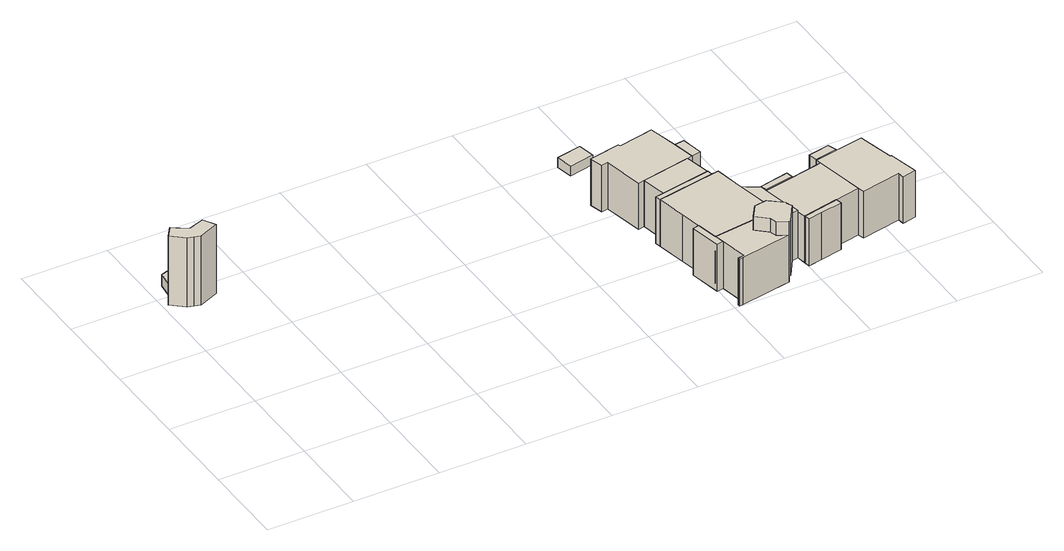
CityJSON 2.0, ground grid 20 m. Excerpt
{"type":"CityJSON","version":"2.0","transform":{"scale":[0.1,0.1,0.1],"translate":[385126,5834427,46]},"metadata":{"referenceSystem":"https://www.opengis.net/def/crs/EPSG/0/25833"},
"CityObjects":{
"building1":{"type":"Building","attributes":{"Gemeindeschluessel":"11000012","BezugspunktDach":"2200","function":"51009_1610","measuredHeight":17.11,"storeysAboveGround":0},"address":[{"country":"Germany","locality":"Berlin"}],"geometry":[{"type":"Solid","lod":"1","boundaries":[[[[0,1,2,3,4,5,6,7]],[[8,9,10,11,12,13,14,15]],[[8,15,7,6]],[[9,8,6,5]],[[10,9,5,4]],[[11,10,4,3]],[[12,11,3,2]],[[13,12,2,1]],[[14,13,1,0]],[[15,14,0,7]]]]}]},
"building2":{"type":"Building","attributes":{"Gemeindeschluessel":"11000012","BezugspunktDach":"2200","function":"31001_1313","measuredHeight":2.83,"storeysAboveGround":1},"address":[{"country":"Germany","locality":"Berlin","thoroughfareNumber":"28 (6)","thoroughfareName":"Wildkanzelweg"}],"geometry":[{"type":"Solid","lod":"1","boundaries":[[[[16,17,18,19,20,21]],[[22,23,24,25,26,27]],[[22,27,21,20]],[[23,22,20,19]],[[24,23,19,18]],[[25,24,18,17]],[[26,25,17,16]],[[27,26,16,21]]]]}]},
"building3":{"type":"Building","attributes":{"Gemeindeschluessel":"11000012","BezugspunktDach":"2200","function":"31001_2723","measuredHeight":2.79,"storeysAboveGround":1},"address":[{"country":"Germany","locality":"Berlin","thoroughfareNumber":"28 (5)","thoroughfareName":"Wildkanzelweg"}],"geometry":[{"type":"Solid","lod":"1","boundaries":[[[[28,29,30,31,32]],[[33,34,35,36,37]],[[33,37,32,31]],[[34,33,31,30]],[[35,34,30,29]],[[36,35,29,28]],[[37,36,28,32]]]]}]},
"building4":{"type":"Building","attributes":{"Gemeindeschluessel":"11000012","function":"31001_3050"},"address":[{"country":"Germany","locality":"Berlin","thoroughfareNumber":"28 (2)","thoroughfareName":"Wildkanzelweg"}],"children":["building4-1","building4-2","building4-3","building4-4","building4-5","building4-6","building4-7","building4-8","building4-9","building4-10","building4-11","building4-12","building4-13","building4-14","building4-15"]},
"building4-1":{"type":"BuildingPart","attributes":{"BezugspunktDach":"2200","measuredHeight":11.58,"storeysAboveGround":3},"parents":["building4"],"geometry":[{"type":"MultiSurface","lod":"1","boundaries":[[[38,39,40,41,42,43,44,45,46,47,48]],[[49,50,51,52,53,54,55,56,57,58,59]],[[50,49,47,46]],[[51,50,46,45]],[[52,60,61,45,44]],[[54,53,62,63,42]],[[58,57,39,38]],[[59,58,38,48]],[[49,59,48,47]],[[51,61,60,52]],[[52,44,43,53]],[[43,42,63,62]],[[54,42,41,55]],[[56,55,41,40]],[[57,56,40,39]]]}]},
"building4-2":{"type":"BuildingPart","attributes":{"BezugspunktDach":"2200","measuredHeight":11.53,"storeysAboveGround":3},"parents":["building4"],"geometry":[{"type":"MultiSurface","lod":"1","boundaries":[[[64,65,66,67,68,69,70,71,72,73,74]],[[75,76,77,78,79,80,81,82,83,84,85]],[[76,75,73,72]],[[77,76,72,71]],[[71,86,71,70]],[[80,79,69,68]],[[82,81,67,66]],[[83,82,66,65]],[[84,83,65,64]],[[75,85,74,73]],[[78,77,86,71,70]],[[87,79,78,70,69]],[[88,81,80,68,67]],[[85,89,90,74]],[[84,64,90,89]]]}]},
"building4-3":{"type":"BuildingPart","attributes":{"BezugspunktDach":"2200","measuredHeight":11.58,"storeysAboveGround":3},"parents":["building4"],"geometry":[{"type":"MultiSurface","lod":"1","boundaries":[[[91,92,93,94,95]],[[80,96,97,98,81]],[[68,67,81,95,94]],[[96,80,94,93]],[[97,96,93,92]],[[98,97,92,91]],[[81,98,91,95]],[[99,80,81,67,68]]]}]},
"building4-4":{"type":"BuildingPart","attributes":{"BezugspunktDach":"2200","measuredHeight":11.69,"storeysAboveGround":3},"parents":["building4"],"geometry":[{"type":"MultiSurface","lod":"1","boundaries":[[[100,101,102,103]],[[104,105,106,107]],[[104,107,103,102]],[[105,104,102,101]],[[108,109,101,100]],[[107,106,100,103]],[[106,105,109,108]]]}]},
"building4-5":{"type":"BuildingPart","attributes":{"BezugspunktDach":"2200","measuredHeight":11.52,"storeysAboveGround":3},"parents":["building4"],"geometry":[{"type":"MultiSurface","lod":"1","boundaries":[[[72,71,70,69,110,111,112,113,114,115,116,109,108]],[[105,117,118,119,120,121,122,123,79,78,77,76,106]],[[117,105,109,116]],[[118,117,116,115]],[[119,118,115,114]],[[120,119,114,113]],[[121,120,113,112]],[[122,121,112,111]],[[123,122,111,110]],[[79,123,110,69]],[[76,77,71,72]],[[106,76,72,108]],[[105,106,124,108,109]],[[125,78,79,69,70]],[[77,78,70,71]]]}]},
"building4-6":{"type":"BuildingPart","attributes":{"BezugspunktDach":"2200","measuredHeight":11.63,"storeysAboveGround":3},"parents":["building4"],"geometry":[{"type":"MultiSurface","lod":"1","boundaries":[[[126,127,39,128]],[[57,129,130,131]],[[57,131,128,39]],[[41,55,41,40,39,127]],[[130,129,127,126]],[[131,130,126,128]],[[56,40,41,55]],[[57,39,40,56]],[[129,55,41,127]]]}]},
"building4-7":{"type":"BuildingPart","attributes":{"BezugspunktDach":"2200","measuredHeight":13.52,"storeysAboveGround":3},"parents":["building4"],"geometry":[{"type":"MultiSurface","lod":"1","boundaries":[[[132,133,134,135,136,137,138,139,140,141]],[[63,62,142,143,144,145,146,147,148,149]],[[42,150,141,140]],[[62,43,42,140,139]],[[151,152,62,139,138]],[[153,151,138,137]],[[144,143,137,136]],[[145,144,136,135]],[[146,145,135,134]],[[147,154,155,134,133]],[[156,154,133,132]],[[157,150,156,132,141]],[[63,149,150,42]],[[63,158,42,43,62]],[[142,62,152,151]],[[159,143,142,151,153]],[[146,155,154,147]],[[148,147,154,156]],[[149,148,156,150,157]]]}]},
"building4-8":{"type":"BuildingPart","attributes":{"BezugspunktDach":"2200","measuredHeight":11.58,"storeysAboveGround":3},"parents":["building4"],"geometry":[{"type":"MultiSurface","lod":"1","boundaries":[[[48,47,160,161,162]],[[163,164,49,59,165]],[[163,165,162,161]],[[166,167,161,160]],[[49,164,160,47]],[[165,59,48,162]],[[164,163,167,166]],[[59,49,47,48]]]}]},
"building4-9":{"type":"BuildingPart","attributes":{"BezugspunktDach":"2200","measuredHeight":11.61,"storeysAboveGround":3},"parents":["building4"],"geometry":[{"type":"MultiSurface","lod":"1","boundaries":[[[127,168,169,170,171,155,154,156,150,42,41]],[[54,172,173,174,175,176,177,178,179,129,55]],[[54,42,41,180,41,42]],[[172,54,42,63,149]],[[173,172,150,149,148,181]],[[174,173,148,147]],[[175,174,147,146,182]],[[176,175,155,171]],[[177,176,171,170]],[[178,177,170,169]],[[179,178,169,168]],[[129,179,168,127]],[[55,180,41,42,54]],[[149,63,42,150]],[[181,148,149,150,156]],[[147,148,156,154]],[[182,146,147,154,155]]]}]},
"building4-10":{"type":"BuildingPart","attributes":{"BezugspunktDach":"2200","measuredHeight":11.5,"storeysAboveGround":3},"parents":["building4"],"geometry":[{"type":"MultiSurface","lod":"1","boundaries":[[[167,166,183,184,185]],[[186,187,164,163,188]],[[164,187,183,166]],[[188,163,167,185]],[[186,188,185,184]],[[187,186,184,183]],[[163,164,166,167,189]]]}]},
"building4-11":{"type":"BuildingPart","attributes":{"BezugspunktDach":"2200","measuredHeight":11.56,"storeysAboveGround":3},"parents":["building4"],"geometry":[{"type":"MultiSurface","lod":"1","boundaries":[[[60,90,190,61]],[[191,89,52,51]],[[191,51,61,190]],[[74,85,74,90]],[[89,192,85,74,90]],[[191,190,74,85]],[[89,90,60,52]],[[51,52,60,61]]]}]},
"building4-12":{"type":"BuildingPart","attributes":{"BezugspunktDach":"2200","measuredHeight":11.8,"storeysAboveGround":3},"parents":["building4"],"geometry":[{"type":"MultiSurface","lod":"1","boundaries":[[[151,153,193,194,152]],[[89,84,195,196,53]],[[90,60,52,44,43,197,152,194]],[[64,90,89,194,193]],[[195,84,193,153]],[[196,195,153,143,142,151]],[[53,196,142,62]],[[53,197,43,44,52,198]],[[89,199,52,60,90]],[[84,89,90,64]],[[151,142,143,153]],[[62,142,151,152]]]}]},
"building4-13":{"type":"BuildingPart","attributes":{"BezugspunktDach":"2200","measuredHeight":11.53,"storeysAboveGround":3},"parents":["building4"],"geometry":[{"type":"Solid","lod":"1","boundaries":[[[[200,201,202,185,184,183,203,204,205,206,207,208]],[[209,210,211,212,213,187,186,188,214,215,216,217]],[[209,217,208,207]],[[210,209,207,206]],[[211,210,206,205]],[[212,211,205,204]],[[187,213,203,183]],[[188,185,184,185]],[[214,188,185,202]],[[215,214,202,201]],[[216,215,201,200]],[[217,216,200,208]],[[212,204,203,213]],[[186,187,183,184]],[[184,185,188,186]]]]}]},
"building4-14":{"type":"BuildingPart","attributes":{"BezugspunktDach":"2200","measuredHeight":11.57,"storeysAboveGround":3},"parents":["building4"],"geometry":[{"type":"MultiSurface","lod":"1","boundaries":[[[203,218,219,204]],[[220,221,213,212]],[[220,212,204,219]],[[221,220,219,218]],[[213,221,218,203]],[[212,204,203,213,203,204]]]}]},
"building4-15":{"type":"BuildingPart","attributes":{"BezugspunktDach":"2200","measuredHeight":11.88,"storeysAboveGround":3},"parents":["building4"],"geometry":[{"type":"MultiSurface","lod":"1","boundaries":[[[222,223,224,225]],[[226,75,85,191]],[[226,191,225,224]],[[75,226,224,223]],[[74,73,223,222]],[[190,74,222,225]],[[85,75,73,74]],[[191,85,74,190]]]}]}
},
"vertices":[
[30,528,197],[44,524,197],[58,520,197],[104,539,197],[87,567,197],[51,554,197],[17,576,197],[0,552,197],[17,576,26],[51,554,26],[87,567,26],[104,539,26],[58,520,26],[44,524,26],[30,528,26],[0,552,26],
[51,554,53],[87,567,53],[92,608,53],[58,629,53],[22,617,53],[17,576,53],[22,617,25],[58,629,25],[92,608,25],[87,567,25],[51,554,25],[17,576,25],
[922,532,55],[980,544,55],[972,583,55],[943,577,55],[914,571,55],[943,577,31],[972,583,31],[980,544,31],[922,532,31],[914,571,31],
[988,192,123],[998,144,123],[1000,132,123],[1008,94,123],[1107,107,123],[1136,111,123],[1159,114,123],[1138,220,123],[1125,288,123],[1109,285,123],[975,260,123],[1109,285,7],[1125,288,7],[1138,220,7],[1159,114,7],[1136,111,7],[1107,107,7],[1008,94,7],[1000,132,7],[998,144,7],[988,192,7],[975,260,7],[1159,114,122],[1138,220,122],[1136,111,21],[1107,107,21],
[1196,88,122],[1196,89,122],[1200,68,122],[1200,66,122],[1283,84,122],[1341,97,122],[1342,97,122],[1319,212,122],[1318,211,122],[1245,196,122],[1177,183,122],[1245,196,7],[1318,211,7],[1319,212,7],[1342,97,7],[1341,97,7],[1283,84,7],[1200,66,7],[1200,68,7],[1196,89,7],[1196,88,7],[1177,183,7],[1319,212,93],[1341,97,64],[1200,66,64],[1190,118,7],[1190,118,122],
[1202,53,123],[1235,60,123],[1286,70,123],[1283,84,123],[1200,66,123],[1286,70,7],[1235,60,7],[1202,53,7],[1283,84,70],
[1316,224,124],[1368,234,124],[1361,254,124],[1312,244,124],[1361,254,7],[1368,234,7],[1316,224,7],[1312,244,7],[1316,224,122],[1368,234,122],
[1345,82,122],[1438,101,122],[1440,87,122],[1472,94,122],[1456,163,122],[1453,162,122],[1433,246,122],[1433,246,7],[1453,162,7],[1456,163,7],[1472,94,7],[1440,87,7],[1438,101,7],[1345,82,7],[1316,224,35],[1342,97,84],
[998,68,123],[1013,71,123],[983,141,123],[1013,71,7],[998,68,7],[983,141,7],
[1112,53,156],[1117,37,156],[1140,25,156],[1144,26,156],[1173,70,156],[1167,82,156],[1167,87,156],[1136,111,156],[1107,107,156],[1086,76,156],[1167,87,21],[1167,82,21],[1173,70,21],[1144,26,21],[1140,25,21],[1117,37,21],[1112,53,21],[1086,76,21],[1086,76,123],[1167,87,125],[1136,111,125],[1167,82,125],[1117,37,123],[1140,25,123],[1112,53,123],[1086,76,58],[1107,107,60],[1167,82,43],
[1107,298,123],[992,276,123],[972,273,123],[992,276,7],[1107,298,7],[972,273,7],[1107,298,122],[992,276,122],
[1025,9,123],[1011,6,123],[1012,1,123],[1021,3,123],[1086,76,7],[1112,53,7],[1117,37,7],[1140,25,7],[1021,3,7],[1012,1,7],[1011,6,7],[1025,9,7],[1008,94,65],[1112,53,88],[1140,25,78],
[1094,358,122],[1093,358,122],[981,335,122],[1093,358,7],[1094,358,7],[981,335,7],[992,276,65],
[1174,198,122],[1174,198,7],[1180,167,7],
[1196,88,125],[1190,118,125],[1167,82,7],[1167,87,7],[1136,111,94],[1158,114,7],[1187,118,7],
[932,422,122],[947,425,122],[966,332,122],[1106,360,122],[1095,412,122],[1080,480,122],[998,463,122],[996,468,122],[924,453,122],[996,468,7],[998,463,7],[1080,480,7],[1095,412,7],[1106,360,7],[966,332,7],[947,425,7],[932,422,7],[924,453,7],
[1128,365,122],[1118,415,122],[1118,415,7],[1128,365,7],
[1177,183,124],[1245,196,124],[1241,212,124],[1174,198,124],[1241,212,7]
]}
